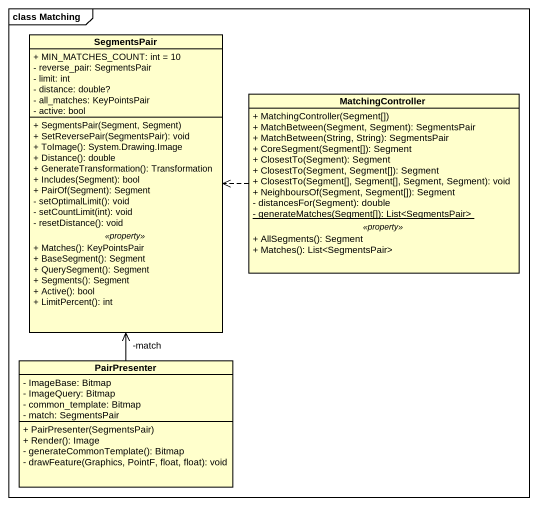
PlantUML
@startuml
mainframe class Matching
hide circle
hide empty members
skinparam classAttributeIconSize 0
class SegmentsPair {
  + MIN_MATCHES_COUNT: int = 10
  - reverse_pair: SegmentsPair
  - limit: int
  - distance: double?
  - all_matches: KeyPointsPair
  - active: bool
  --
  + SegmentsPair(Segment, Segment)
  + SetReversePair(SegmentsPair): void
  + ToImage(): System.Drawing.Image
  + Distance(): double
  + GenerateTransformation(): Transformation
  + Includes(Segment): bool
  + PairOf(Segment): Segment
  - setOptimalLimit(): void
  - setCountLimit(int): void
  - resetDistance(): void
  .. <<property>> ..
  + Matches(): KeyPointsPair
  + BaseSegment(): Segment
  + QuerySegment(): Segment
  + Segments(): Segment
  + Active(): bool
  + LimitPercent(): int
}
class MatchingController {
  + MatchingController(Segment[])
  + MatchBetween(Segment, Segment): SegmentsPair
  + MatchBetween(String, String): SegmentsPair
  + CoreSegment(Segment[]): Segment
  + ClosestTo(Segment): Segment
  + ClosestTo(Segment, Segment[]): Segment
  + ClosestTo(Segment[], Segment[], Segment, Segment): void
  + NeighboursOf(Segment, Segment[]): Segment
  - distancesFor(Segment): double
  {static} - generateMatches(Segment[]): List<SegmentsPair>
  .. <<property>> ..
  + AllSegments(): Segment
  + Matches(): List<SegmentsPair>
}
class PairPresenter {
  - ImageBase: Bitmap
  - ImageQuery: Bitmap
  - common_template: Bitmap
  - match: SegmentsPair
  + PairPresenter(SegmentsPair)
  + Render(): Image
  - generateCommonTemplate(): Bitmap
  - drawFeature(Graphics, PointF, float, float): void
}
MatchingController .left.> SegmentsPair
PairPresenter -up-> "-match" SegmentsPair
@enduml
